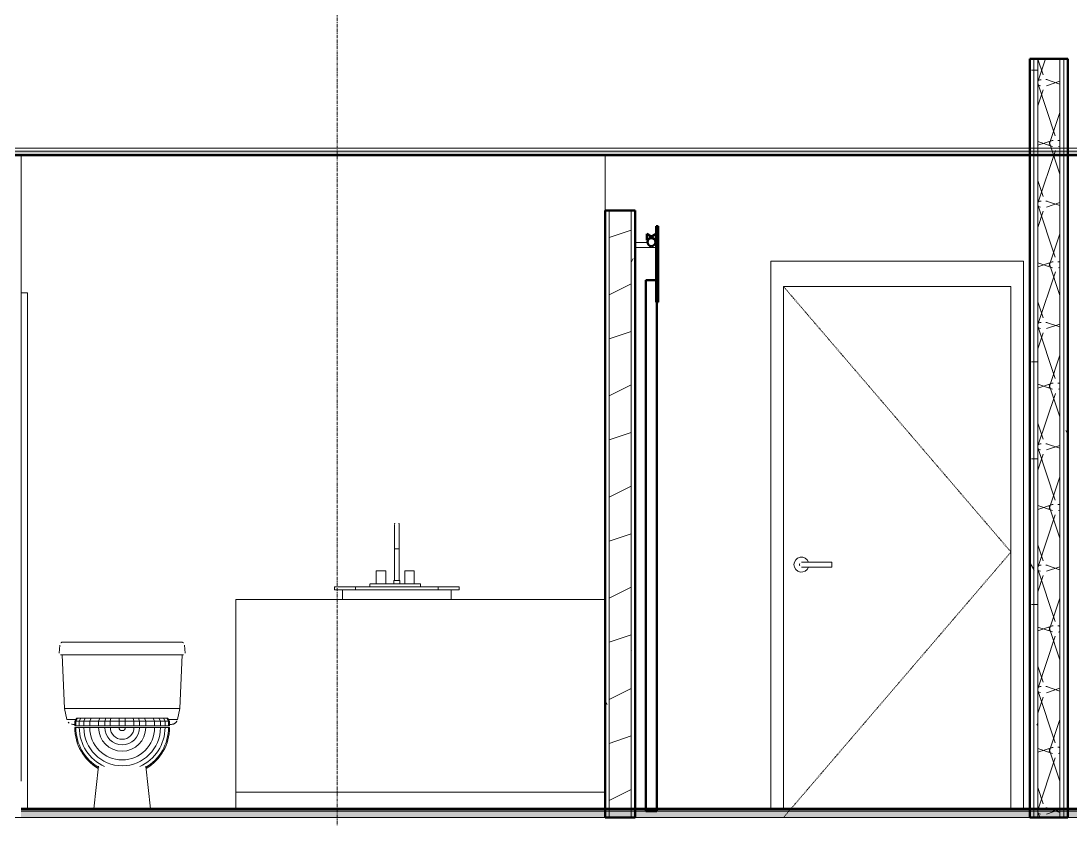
# Model space of a CAD drawing. Header units: inches. Extents: x -4169 to 1833, y -300 to 585.
# Drawn here: x -2877.3 to -2711.2, y 135.6 to 262 of the extents above; entities that cross this region are included whole.
import ezdxf

# ---------------------------------------------------------------- set-up
doc = ezdxf.new("R2010")
doc.units = ezdxf.units.IN
doc.header["$MEASUREMENT"] = 0
doc.linetypes.add('Dash 1_16_', pattern=[0.125, 0.0625, -0.0625])
doc.linetypes.add('Grid Line 1_2_', pattern=[0.875, 0.5, -0.125, 0.125, -0.125])
for name, color, linetype, lineweight in [('0-1', 7, 'Continuous', 5), ('0-4', 7, 'Continuous', 9), ('0-6', 10, 'Continuous', 13), ('A-DOOR-1', 10, 'Continuous', 13), ('A-DOOR-2', 250, 'Continuous', 50), ('A-DOOR-3', 7, 'Continuous', 9), ('A-DOOR-4', 7, 'Dash 1_16_', 9), ('A-DOOR-FRAM-1', 7, 'Continuous', 9), ('A-FLOR-2', 192, 'Continuous', 50), ('A-FLOR-LEVL-1', 51, 'Grid Line 1_2_', 9), ('A-FLOR-MCUT', 51, 'Continuous', 13), ('A-FLOR-PATT-1', 8, 'Continuous', 9), ('A-WALL-1', 250, 'Continuous', 50), ('A-WALL-2', 10, 'Continuous', 13), ('A-WALL-PATT-1', 7, 'Continuous', 9), ('A-WALL-PATT-2', 253, 'Continuous', 9), ('I-WALL-1', 250, 'Continuous', 50), ('I-WALL-2', 10, 'Continuous', 13), ('P-SANR-FIXT-1', 7, 'Continuous', 9), ('Q-CASE-1', 7, 'Continuous', 9), ('S-GRID-1', 1, 'Grid Line 1_2_', 9)]:
    doc.layers.add(name, color=color, linetype=linetype, lineweight=lineweight)
pattern_1 = [(0, (-3769.654, 146.633), (30.72, 7.68), [1.267, -21.773, 1.267, -21.773, -122.88]), (0, (-3769.654, 146.633), (30.72, 7.68), [-46.08, 1.267, -44.813, 1.267, -21.773, -53.76]), (0, (-3769.654, 146.633), (30.72, 7.68), [-115.2, 1.267, -14.093, 1.267, -37.133]), (120, (-3758.134, 150.473), (-22.011075, 22.7643), [1.267, -21.773, 1.267, -21.773, -122.88]), (120, (-3758.134, 150.473), (-22.011075, 22.7643), [-46.08, 1.267, -44.813, 1.267, -21.773, -53.76]), (120, (-3758.134, 150.473), (-22.011075, 22.7643), [-115.2, 1.267, -14.093, 1.267, -37.133]), (240, (-3754.294, 165.833), (-8.708925, -30.4443), [1.267, -21.773, 1.267, -21.773, -122.88]), (240, (-3754.294, 165.833), (-8.708925, -30.4443), [-46.08, 1.267, -44.813, 1.267, -21.773, -53.76]), (240, (-3754.294, 165.833), (-8.708925, -30.4443), [-115.2, 1.267, -14.093, 1.267, -37.133])]

# ---------------------------------------------------------------- blocks, each defined once
blk = doc.blocks.new('CTR - 2nd Phase_rvt-1-BUILDING SECTION - NORTH_SOUTH THRU PARKING RAMP - LOOKING WEST')
at = {"layer": 'A-FLOR-LEVL-1'}
blk.add_line((-4168.71, 136), (-1814.21, 136), dxfattribs=at)
blk = doc.blocks.new('M_Sink Vanity-Square - 500 x 440mm-1352614-BUILDING SECTION - NORTH_SOUTH THRU PARKING RAMP - LOOKING WEST')
at = {"layer": 'P-SANR-FIXT-1'}
for p, q in [((-2814.07, 46.39), (-2814.07, 46.4)), ((-2814.07, 45.19), (-2814.07, 37.5)), ((-2813.32, 46.41), (-2813.32, 46.39)), ((-2813.32, 37.5), (-2813.32, 45.19)), ((-2814.07, 43.87), (-2814.07, 42.5)), ((-2813.32, 42.5), (-2813.32, 43.87)), ((-2813.69, 42.5), (-2814.06, 42.5)), ((-2813.33, 42.5), (-2813.69, 42.5)), ((-2816.94, 39), (-2816.94, 36.99)), ((-2816.94, 39), (-2815.44, 39)), ((-2815.44, 36.99), (-2815.44, 39)), ((-2812.44, 39), (-2812.44, 36.99)), ((-2812.44, 39), (-2810.94, 39)), ((-2810.94, 36.99), (-2810.94, 39)), ((-2817.94, 36.99), (-2817.94, 36.5)), ((-2817.92, 36.99), (-2817.19, 36.99)), ((-2817.19, 36.99), (-2816.19, 36.99)), ((-2816.19, 36.99), (-2811.69, 36.99)), ((-2814.19, 37.5), (-2814.19, 36.99)), ((-2814.19, 37.5), (-2813.19, 37.5)), ((-2813.19, 36.99), (-2813.19, 37.5)), ((-2811.69, 36.99), (-2810.69, 36.99)), ((-2810.69, 36.99), (-2809.96, 36.99)), ((-2809.94, 36.5), (-2809.94, 36.99)), ((-2823.57, 36.5), (-2823.57, 36)), ((-2823.54, 36.5), (-2820.21, 36.5)), ((-2823.54, 36), (-2823.54, 36.5)), ((-2820.21, 36), (-2823.54, 36)), ((-2822.29, 36), (-2822.29, 34.5)), ((-2820.21, 36.5), (-2807.17, 36.5)), ((-2820.21, 36.5), (-2820.21, 36)), ((-2807.17, 36), (-2820.21, 36)), ((-2807.17, 36.5), (-2803.85, 36.5)), ((-2807.17, 36), (-2807.17, 36.5)), ((-2803.85, 36), (-2807.17, 36)), ((-2805.1, 34.5), (-2805.1, 36)), ((-2803.85, 36), (-2803.85, 36.5)), ((-2803.82, 36), (-2803.82, 36.5))]:
    blk.add_line(p, q, dxfattribs=at)
at = {"layer": 'P-SANR-FIXT-1', "flags": 128}
for points in [[(-2814.06, 46.43), (-2814.06, 46.45), (-2814.06, 46.46), (-2814.05, 46.48), (-2814.05, 46.49), (-2814.04, 46.51), (-2814.04, 46.52), (-2814.03, 46.53), (-2814.03, 46.55), (-2814.02, 46.56), (-2814.01, 46.57)], [(-2813.38, 46.58), (-2813.37, 46.56), (-2813.36, 46.55), (-2813.36, 46.54), (-2813.35, 46.52), (-2813.34, 46.51), (-2813.34, 46.5), (-2813.33, 46.48), (-2813.33, 46.47), (-2813.33, 46.45), (-2813.32, 46.44), (-2813.32, 46.42)], [(-2814.07, 46.37), (-2814.07, 46.37), (-2814.07, 46.37), (-2814.07, 46.36), (-2814.07, 46.34), (-2814.07, 46.33), (-2814.07, 46.3), (-2814.07, 46.28), (-2814.07, 46.25), (-2814.07, 46.21), (-2814.07, 46.18), (-2814.07, 46.14), (-2814.07, 46.09), (-2814.07, 46.04), (-2814.07, 45.99), (-2814.07, 45.94), (-2814.07, 45.88), (-2814.07, 45.82), (-2814.07, 45.75), (-2814.07, 45.69), (-2814.07, 45.62), (-2814.07, 45.54), (-2814.07, 45.47), (-2814.07, 45.39), (-2814.07, 45.31), (-2814.07, 45.23), (-2814.07, 45.14), (-2814.07, 45.05), (-2814.07, 44.96), (-2814.07, 44.87), (-2814.07, 44.78), (-2814.07, 44.69), (-2814.07, 44.59), (-2814.07, 44.5), (-2814.07, 44.4), (-2814.07, 44.3), (-2814.07, 44.2), (-2814.07, 44.1), (-2814.07, 44), (-2814.07, 43.9), (-2814.07, 43.87)], [(-2814.07, 45.19), (-2814.07, 45.23), (-2814.07, 45.28), (-2814.07, 45.33), (-2814.07, 45.38), (-2814.07, 45.42), (-2814.07, 45.47), (-2814.07, 45.52), (-2814.07, 45.56), (-2814.07, 45.61), (-2814.07, 45.65), (-2814.07, 45.69), (-2814.07, 45.74), (-2814.07, 45.78), (-2814.07, 45.82), (-2814.07, 45.86), (-2814.07, 45.9), (-2814.07, 45.93), (-2814.07, 45.97), (-2814.07, 46.01), (-2814.07, 46.04), (-2814.07, 46.07), (-2814.07, 46.1), (-2814.07, 46.13), (-2814.07, 46.16)], [(-2813.32, 43.87), (-2813.32, 43.97), (-2813.32, 44.07), (-2813.32, 44.17), (-2813.32, 44.27), (-2813.32, 44.37), (-2813.32, 44.47), (-2813.32, 44.57), (-2813.32, 44.66), (-2813.32, 44.76), (-2813.32, 44.85), (-2813.32, 44.94), (-2813.32, 45.03), (-2813.32, 45.12), (-2813.32, 45.2), (-2813.32, 45.29), (-2813.32, 45.37), (-2813.32, 45.45), (-2813.32, 45.52), (-2813.32, 45.6), (-2813.32, 45.67), (-2813.32, 45.74), (-2813.32, 45.8), (-2813.32, 45.86), (-2813.32, 45.92), (-2813.32, 45.98), (-2813.32, 46.03), (-2813.32, 46.08), (-2813.32, 46.13), (-2813.32, 46.17), (-2813.32, 46.21), (-2813.32, 46.24), (-2813.32, 46.27), (-2813.32, 46.3), (-2813.32, 46.32), (-2813.32, 46.34), (-2813.32, 46.35), (-2813.32, 46.36), (-2813.32, 46.37), (-2813.32, 46.37), (-2813.32, 46.37)], [(-2813.32, 46.14), (-2813.32, 46.11), (-2813.32, 46.08), (-2813.32, 46.05), (-2813.32, 46.01), (-2813.32, 45.98), (-2813.32, 45.94), (-2813.32, 45.91), (-2813.32, 45.87), (-2813.32, 45.83), (-2813.32, 45.79), (-2813.32, 45.75), (-2813.32, 45.7), (-2813.32, 45.66), (-2813.32, 45.62), (-2813.32, 45.57), (-2813.32, 45.53), (-2813.32, 45.48), (-2813.32, 45.44), (-2813.32, 45.39), (-2813.32, 45.34), (-2813.32, 45.3), (-2813.32, 45.25), (-2813.32, 45.2), (-2813.32, 45.19)]]:
    blk.add_lwpolyline(points, dxfattribs=at)
blk = doc.blocks.new('Toilet-Domestic-3D - Toilet-Domestic-3D-V29-BUILDING SECTION - NORTH_SOUTH THRU PARKING RAMP - LOOKING WEST')
at = {"layer": 'P-SANR-FIXT-1'}
for p, q in [((-2871.19, 163.29), (-2871.3, 162.02)), ((-2870.32, 163.75), (-2869.82, 163.75)), ((-2870.32, 163.75), (-2869.82, 163.75)), ((-2868.78, 163.75), (-2868.07, 163.75)), ((-2868.78, 163.75), (-2868.07, 163.75)), ((-2855.07, 163.75), (-2867.57, 163.75)), ((-2855.07, 163.75), (-2852.83, 163.75)), ((-2855.07, 163.75), (-2852.83, 163.75)), ((-2851.35, 162.02), (-2851.46, 163.29)), ((-2870.82, 161.75), (-2870.44, 153.25)), ((-2867.57, 161.75), (-2855.07, 161.75)), ((-2852.21, 153.25), (-2851.82, 161.75)), ((-2870.44, 153.25), (-2870.08, 151.49)), ((-2870.44, 153.25), (-2867.57, 153.25)), ((-2867.57, 153.25), (-2855.07, 153.25)), ((-2855.07, 153.25), (-2852.21, 153.25)), ((-2852.57, 151.49), (-2852.21, 153.25)), ((-2870.08, 151.49), (-2868.72, 151.49)), ((-2868.57, 151.75), (-2868.82, 151.24)), ((-2868.82, 151.25), (-2868.65, 151.25)), ((-2868.82, 151.25), (-2868.82, 150.5)), ((-2868.65, 151.24), (-2868.82, 151.24)), ((-2868.4, 151.75), (-2868.65, 151.24)), ((-2868.65, 151.25), (-2868.11, 151.25)), ((-2868.65, 151.25), (-2868.65, 150.5)), ((-2868.11, 151.24), (-2868.65, 151.24)), ((-2868.57, 151.75), (-2868.4, 151.75)), ((-2868.4, 151.75), (-2867.87, 151.75)), ((-2867.87, 151.75), (-2868.11, 151.24)), ((-2868.11, 151.25), (-2867.38, 151.25)), ((-2867.38, 151.24), (-2868.11, 151.24)), ((-2868.11, 151.24), (-2868.11, 150.5)), ((-2867.87, 151.75), (-2867.15, 151.75)), ((-2867.15, 151.75), (-2867.38, 151.24)), ((-2867.38, 151.25), (-2866.45, 151.25)), ((-2867.38, 151.25), (-2867.38, 150.5)), ((-2866.45, 151.24), (-2867.38, 151.24)), ((-2867.15, 151.75), (-2866.23, 151.75)), ((-2866.23, 151.75), (-2866.45, 151.24)), ((-2866.45, 151.25), (-2865.06, 151.25)), ((-2865.06, 151.24), (-2866.45, 151.24)), ((-2866.45, 151.24), (-2866.45, 150.5)), ((-2866.23, 151.75), (-2864.87, 151.75)), ((-2864.87, 151.75), (-2865.06, 151.25)), ((-2865.06, 151.25), (-2864.06, 151.25)), ((-2865.06, 151.25), (-2865.06, 150.5)), ((-2864.06, 151.24), (-2865.06, 151.24)), ((-2864.87, 151.75), (-2863.91, 151.75)), ((-2863.91, 151.75), (-2864.06, 151.25)), ((-2864.06, 151.25), (-2863.2, 151.25)), ((-2864.06, 151.25), (-2864.06, 150.5)), ((-2863.2, 151.24), (-2864.06, 151.24)), ((-2863.91, 151.75), (-2863.09, 151.75)), ((-2863.09, 151.75), (-2863.2, 151.25)), ((-2863.2, 151.25), (-2861.82, 151.25)), ((-2863.2, 151.25), (-2863.2, 150.5)), ((-2861.82, 151.24), (-2863.2, 151.24)), ((-2863.09, 151.75), (-2861.78, 151.75)), ((-2861.78, 151.75), (-2861.82, 151.25)), ((-2861.82, 151.25), (-2860.82, 151.25)), ((-2860.82, 151.24), (-2861.82, 151.24)), ((-2861.82, 151.24), (-2861.82, 150.5)), ((-2861.78, 151.75), (-2860.87, 151.75)), ((-2860.87, 151.75), (-2859.56, 151.75)), ((-2860.87, 151.75), (-2860.82, 151.25)), ((-2860.82, 151.25), (-2859.45, 151.25)), ((-2860.82, 151.25), (-2860.82, 150.5)), ((-2859.45, 151.24), (-2860.82, 151.24)), ((-2859.56, 151.75), (-2858.74, 151.75)), ((-2859.56, 151.75), (-2859.45, 151.25)), ((-2859.45, 151.25), (-2858.58, 151.25)), ((-2858.58, 151.24), (-2859.45, 151.24)), ((-2859.45, 151.24), (-2859.45, 150.5)), ((-2858.74, 151.75), (-2857.78, 151.75)), ((-2858.74, 151.75), (-2858.59, 151.25)), ((-2858.58, 151.25), (-2857.59, 151.25)), ((-2858.58, 151.25), (-2858.58, 150.5)), ((-2857.58, 151.24), (-2858.58, 151.24)), ((-2857.78, 151.75), (-2856.41, 151.75)), ((-2857.78, 151.75), (-2857.59, 151.25)), ((-2857.58, 151.25), (-2856.2, 151.25)), ((-2856.2, 151.24), (-2857.58, 151.24)), ((-2857.58, 151.24), (-2857.58, 150.5)), ((-2856.41, 151.75), (-2855.5, 151.75)), ((-2856.41, 151.75), (-2856.2, 151.24)), ((-2856.2, 151.25), (-2855.26, 151.25)), ((-2855.26, 151.24), (-2856.2, 151.24)), ((-2856.2, 151.24), (-2856.2, 150.5)), ((-2855.5, 151.75), (-2854.77, 151.75)), ((-2855.5, 151.75), (-2855.26, 151.24)), ((-2855.26, 151.25), (-2854.54, 151.25)), ((-2855.26, 151.25), (-2855.26, 150.5)), ((-2854.54, 151.24), (-2855.26, 151.24)), ((-2854.77, 151.75), (-2854.25, 151.75)), ((-2854.77, 151.75), (-2854.54, 151.24)), ((-2854.54, 151.25), (-2854, 151.25)), ((-2854.54, 151.25), (-2854.54, 150.5)), ((-2854, 151.24), (-2854.54, 151.24)), ((-2854.25, 151.75), (-2854.07, 151.75)), ((-2854.25, 151.75), (-2854, 151.24)), ((-2854.07, 151.75), (-2853.82, 151.24)), ((-2854, 151.25), (-2853.82, 151.25)), ((-2853.82, 151.24), (-2854, 151.24)), ((-2854, 151.24), (-2854, 150.5)), ((-2853.93, 151.49), (-2852.57, 151.49)), ((-2853.82, 151.25), (-2853.82, 150.5)), ((-2868.65, 150.5), (-2868.82, 150.5)), ((-2868.82, 150.25), (-2868.65, 150.25)), ((-2868.11, 150.5), (-2868.65, 150.5)), ((-2868.65, 150.25), (-2868.11, 150.25)), ((-2867.38, 150.5), (-2868.11, 150.5)), ((-2868.11, 150.25), (-2867.38, 150.25)), ((-2866.45, 150.5), (-2867.38, 150.5)), ((-2867.38, 150.25), (-2866.45, 150.25)), ((-2865.06, 150.5), (-2866.45, 150.5)), ((-2866.45, 150.25), (-2865.06, 150.25)), ((-2864.06, 150.5), (-2865.06, 150.5)), ((-2865.06, 150.25), (-2864.06, 150.25)), ((-2863.2, 150.5), (-2864.06, 150.5)), ((-2864.06, 150.25), (-2863.2, 150.25)), ((-2861.82, 150.5), (-2863.2, 150.5)), ((-2863.2, 150.25), (-2861.82, 150.25)), ((-2860.82, 150.5), (-2861.82, 150.5)), ((-2861.82, 150.25), (-2861.32, 150.25)), ((-2861.32, 150.25), (-2860.82, 150.25)), ((-2859.45, 150.5), (-2860.82, 150.5)), ((-2860.82, 150.25), (-2859.45, 150.25)), ((-2858.58, 150.5), (-2859.45, 150.5)), ((-2859.45, 150.25), (-2858.58, 150.25)), ((-2857.58, 150.5), (-2858.58, 150.5)), ((-2858.58, 150.25), (-2857.58, 150.25)), ((-2856.2, 150.5), (-2857.58, 150.5)), ((-2857.58, 150.25), (-2856.2, 150.25)), ((-2855.26, 150.5), (-2856.2, 150.5)), ((-2856.2, 150.25), (-2855.26, 150.25)), ((-2854.54, 150.5), (-2855.26, 150.5)), ((-2855.26, 150.25), (-2854.54, 150.25)), ((-2854, 150.5), (-2854.54, 150.5)), ((-2854.54, 150.25), (-2854, 150.25)), ((-2853.82, 150.5), (-2854, 150.5)), ((-2854, 150.25), (-2853.82, 150.25)), ((-2865.07, 144.12), (-2865.81, 137.37)), ((-2856.84, 137.37), (-2857.57, 144.12))]:
    blk.add_line(p, q, dxfattribs=at)
at = {"layer": 'P-SANR-FIXT-1', "flags": 128}
for points in [[(-2867.57, 163.75), (-2867.7, 163.75), (-2867.82, 163.75), (-2867.95, 163.75), (-2868.07, 163.75), (-2868.19, 163.75), (-2868.31, 163.75), (-2868.44, 163.75), (-2868.55, 163.75), (-2868.67, 163.75), (-2868.79, 163.75), (-2868.9, 163.75), (-2869.01, 163.75), (-2869.12, 163.75), (-2869.23, 163.75), (-2869.33, 163.75), (-2869.44, 163.75), (-2869.53, 163.75), (-2869.63, 163.75), (-2869.72, 163.75), (-2869.81, 163.75), (-2869.89, 163.75), (-2869.98, 163.75), (-2870.05, 163.75), (-2870.13, 163.75), (-2870.2, 163.75), (-2870.26, 163.75), (-2870.32, 163.75), (-2870.38, 163.75), (-2870.43, 163.75), (-2870.48, 163.75), (-2870.52, 163.75), (-2870.56, 163.75), (-2870.59, 163.75), (-2870.62, 163.75), (-2870.65, 163.75), (-2870.66, 163.75), (-2870.68, 163.75), (-2870.69, 163.75), (-2870.69, 163.75), (-2870.69, 163.75)], [(-2851.96, 163.75), (-2851.96, 163.75), (-2851.97, 163.75), (-2851.98, 163.75), (-2852, 163.75), (-2852.02, 163.75), (-2852.05, 163.75), (-2852.08, 163.75), (-2852.12, 163.75), (-2852.16, 163.75), (-2852.2, 163.75), (-2852.25, 163.75), (-2852.31, 163.75), (-2852.37, 163.75), (-2852.43, 163.75), (-2852.5, 163.75), (-2852.57, 163.75), (-2852.65, 163.75), (-2852.73, 163.75), (-2852.81, 163.75), (-2852.9, 163.75), (-2852.99, 163.75), (-2853.09, 163.75), (-2853.19, 163.75), (-2853.29, 163.75), (-2853.39, 163.75), (-2853.5, 163.75), (-2853.6, 163.75), (-2853.72, 163.75), (-2853.83, 163.75), (-2853.94, 163.75), (-2854.06, 163.75), (-2854.18, 163.75), (-2854.3, 163.75), (-2854.42, 163.75), (-2854.54, 163.75), (-2854.67, 163.75), (-2854.79, 163.75), (-2854.92, 163.75), (-2855.04, 163.75), (-2855.07, 163.75)], [(-2871.05, 161.75), (-2871.05, 161.75), (-2871.04, 161.75), (-2871.03, 161.75), (-2871.01, 161.75), (-2870.98, 161.75), (-2870.95, 161.75), (-2870.92, 161.75), (-2870.87, 161.75), (-2870.83, 161.75), (-2870.78, 161.75), (-2870.72, 161.75), (-2870.66, 161.75), (-2870.59, 161.75), (-2870.52, 161.75), (-2870.44, 161.75), (-2870.36, 161.75), (-2870.28, 161.75), (-2870.19, 161.75), (-2870.09, 161.75), (-2870, 161.75), (-2869.89, 161.75), (-2869.79, 161.75), (-2869.68, 161.75), (-2869.57, 161.75), (-2869.45, 161.75), (-2869.33, 161.75), (-2869.21, 161.75), (-2869.09, 161.75), (-2868.96, 161.75), (-2868.83, 161.75), (-2868.7, 161.75), (-2868.57, 161.75), (-2868.44, 161.75), (-2868.3, 161.75), (-2868.16, 161.75), (-2868.03, 161.75), (-2867.89, 161.75), (-2867.75, 161.75), (-2867.61, 161.75), (-2867.57, 161.75)], [(-2855.07, 161.75), (-2854.93, 161.75), (-2854.8, 161.75), (-2854.66, 161.75), (-2854.52, 161.75), (-2854.38, 161.75), (-2854.25, 161.75), (-2854.11, 161.75), (-2853.98, 161.75), (-2853.85, 161.75), (-2853.72, 161.75), (-2853.59, 161.75), (-2853.47, 161.75), (-2853.35, 161.75), (-2853.23, 161.75), (-2853.11, 161.75), (-2853, 161.75), (-2852.89, 161.75), (-2852.78, 161.75), (-2852.68, 161.75), (-2852.58, 161.75), (-2852.48, 161.75), (-2852.39, 161.75), (-2852.31, 161.75), (-2852.23, 161.75), (-2852.15, 161.75), (-2852.08, 161.75), (-2852.01, 161.75), (-2851.94, 161.75), (-2851.89, 161.75), (-2851.83, 161.75), (-2851.79, 161.75), (-2851.74, 161.75), (-2851.71, 161.75), (-2851.67, 161.75), (-2851.65, 161.75), (-2851.63, 161.75), (-2851.61, 161.75), (-2851.6, 161.75), (-2851.6, 161.75), (-2851.6, 161.75)], [(-2869.11, 150.75), (-2869.11, 150.75), (-2869.11, 150.75), (-2869.1, 150.75), (-2869.09, 150.75), (-2869.08, 150.75), (-2869.07, 150.75), (-2869.05, 150.75), (-2869.03, 150.75), (-2869.01, 150.75), (-2868.99, 150.75), (-2868.96, 150.75), (-2868.94, 150.75), (-2868.91, 150.75), (-2868.88, 150.75), (-2868.84, 150.75)], [(-2853.81, 150.75), (-2853.78, 150.75), (-2853.75, 150.75), (-2853.72, 150.75), (-2853.69, 150.75), (-2853.66, 150.75), (-2853.64, 150.75), (-2853.62, 150.75), (-2853.6, 150.75), (-2853.58, 150.75), (-2853.57, 150.75), (-2853.56, 150.75), (-2853.55, 150.75), (-2853.54, 150.75), (-2853.54, 150.75), (-2853.54, 150.75), (-2853.54, 150.75)]]:
    blk.add_lwpolyline(points, dxfattribs=at)
at = {"layer": 'P-SANR-FIXT-1'}
for radius, start, end in [(7.5, 180, 239.5183), (7.33, 180, 239.6408), (6.79, 180, 245.7328), (6.06, 180, 360), (5.13, 180, 360), (3.74, 180, 360), (2.74, 180, 360), (1.87, 180, 360), (0.5, 180, 0), (6.79, 294.2672, 360), (7.33, 300.3592, 360), (7.5, 300.4817, 360)]:
    blk.add_arc((-2861.32, 150.25), radius, start, end, dxfattribs=at)
for points, knots in [([(-2870.69, 163.75), (-2870.73, 163.75), (-2870.8, 163.74), (-2870.87, 163.72), (-2870.93, 163.69), (-2870.98, 163.66), (-2871.01, 163.63), (-2871.03, 163.62), (-2871.03, 163.62)], [-1, -1, -1, -1, -0.8333333, -0.75, -0.6666667, -0.5833333, -0.5, -0.4958387, -0.4958387, -0.4958387, -0.4958387]), ([(-2851.62, 163.62), (-2851.62, 163.62), (-2851.63, 163.63), (-2851.67, 163.66), (-2851.72, 163.69), (-2851.78, 163.72), (-2851.85, 163.74), (-2851.92, 163.75), (-2851.96, 163.75)], [0.4958387, 0.4958387, 0.4958387, 0.4958387, 0.5, 0.5833333, 0.6666667, 0.75, 0.8333333, 1, 1, 1, 1]), ([(-2853.54, 150.75), (-2853.46, 150.75), (-2853.35, 150.76), (-2853.21, 150.8), (-2853.11, 150.84), (-2853.02, 150.89), (-2852.93, 150.96), (-2852.84, 151.03), (-2852.77, 151.11), (-2852.71, 151.19), (-2852.67, 151.25), (-2852.65, 151.28)], [0, 0, 0, 0, 0.1666667, 0.25, 0.3333333, 0.4166667, 0.5, 0.5833333, 0.6666667, 0.75, 0.8247452, 0.8247452, 0.8247452, 0.8247452])]:
    blk.add_open_spline(points, degree=3, knots=knots, dxfattribs=at)
for points in [[(-2869.88, 151.11), (-2869.85, 151.08), (-2869.81, 151.03), (-2869.75, 150.98), (-2869.72, 150.96)], [(-2869.33, 150.77), (-2869.26, 150.76), (-2869.19, 150.75), (-2869.11, 150.75)]]:
    blk.add_open_spline(points, degree=3, dxfattribs=at)
blk = doc.blocks.new('OD_CW_Base Cabinet - OD_CW_Base Cabinet-V30-BUILDING SECTION - NORTH_SOUTH THRU PARKING RAMP - LOOKING WEST')
at = {"layer": 'Q-CASE-1'}
for p, q in [((-2843.32, 140), (-2843.32, 170.5)), ((-2784.92, 170.5), (-2843.32, 170.5)), ((-2843.32, 140), (-2784.92, 140)), ((-2843.32, 137.37), (-2843.32, 140))]:
    blk.add_line(p, q, dxfattribs=at)
blk = doc.blocks.new('Interior_barn_door_18732 - Interior_barn_door_18732-V16-BUILDING SECTION - NORTH_SOUTH THRU PARKING RAMP - LOOKING WEST')
at = {"layer": 'A-DOOR-1'}
for p, q in [((-2780.17, 358.96), (-2778.21, 358.96)), ((-2776.99, 358.96), (-2776.87, 358.96)), ((-2776.87, 358.15), (-2780.17, 358.15))]:
    blk.add_line(p, q, dxfattribs=at)
at = {"layer": 'A-DOOR-2'}
for p, q in [((-2776.55, 361.52), (-2776.87, 361.52)), ((-2776.87, 361.52), (-2776.87, 349.52)), ((-2776.55, 349.52), (-2776.55, 361.52)), ((-2778.31, 360.31), (-2778.31, 359.31)), ((-2777.56, 359.84), (-2778.31, 360.31)), ((-2778.31, 359.31), (-2777.56, 359.77)), ((-2776.87, 360.31), (-2777.62, 359.84)), ((-2777.62, 359.84), (-2777.62, 359.77)), ((-2777.62, 359.77), (-2776.87, 359.31)), ((-2777.56, 359.77), (-2777.56, 359.84)), ((-2776.87, 359.31), (-2776.87, 360.31)), ((-2776.73, 353), (-2778.48, 353)), ((-2778.48, 353), (-2778.48, 269)), ((-2776.73, 269), (-2776.73, 353)), ((-2776.87, 349.52), (-2776.55, 349.52)), ((-2778.48, 269), (-2776.73, 269))]:
    blk.add_line(p, q, dxfattribs=at)
for start, end in [(90, 270), (270, 90)]:
    blk.add_arc((-2777.6, 359), 0.625, start, end, dxfattribs=at)
blk = doc.blocks.new('Single-Flush - CLOSET-V31-BUILDING SECTION - NORTH_SOUTH THRU PARKING RAMP - LOOKING WEST')
at = {"layer": 'A-DOOR-FRAM-1'}
for p, q in [((-2877.32, 219), (-2876.32, 219)), ((-2876.32, 219), (-2876.32, 137.37))]:
    blk.add_line(p, q, dxfattribs=at)
blk = doc.blocks.new('CTR - 1st Phase - Unit Layouts_rvt-1-BUILDING SECTION - NORTH_SOUTH THRU PARKING RAMP - LOOKING WEST')
at = {"layer": 'A-WALL-PATT-1'}
h = blk.add_hatch(dxfattribs=at)
h.set_pattern_fill('FP_1', color=256, style=0, pattern_type=2)
h.set_pattern_definition(pattern_1)
h.paths.add_polyline_path([(-2784.3, 136), (-2784.3, 232), (-2784.92, 232), (-2784.92, 136)], flags=0)
h = blk.add_hatch(dxfattribs=at)
h.set_pattern_fill('FP_1', color=256, style=0, pattern_type=2)
h.set_pattern_definition(pattern_1)
h.paths.add_polyline_path([(-2780.17, 136), (-2780.17, 232), (-2780.8, 232), (-2780.8, 136)], flags=0)
at = {"layer": 'A-WALL-PATT-2'}
h = blk.add_hatch(dxfattribs=at)
h.set_pattern_fill('FP_3', color=256, style=0, pattern_type=2)
h.set_pattern_definition([(216.87, (-3763.257, 162.627), (47.980943, 31.987086), [7.997, -71.971]), (206.565, (-3753.661, 157.829), (-15.993714, -15.994133), [17.881, -17.881]), (198.435, (-3753.661, 149.832), (-31.98674, -15.99388), [10.115, -40.461])])
h.paths.add_polyline_path([(-2780.8, 136), (-2780.8, 232), (-2784.3, 232), (-2784.3, 136)], flags=0)
at = {"layer": 'A-WALL-1'}
for p, q in [((-2784.92, 232), (-2784.92, 136)), ((-2780.17, 232), (-2784.92, 232)), ((-2780.17, 136), (-2780.17, 232)), ((-2784.92, 136), (-2780.17, 136))]:
    blk.add_line(p, q, dxfattribs=at)
at = {"layer": 'A-WALL-2'}
for p, q in [((-2877.32, 141.75), (-2877.32, 240.75)), ((-2784.3, 136), (-2784.3, 232)), ((-2780.8, 136), (-2780.8, 232))]:
    blk.add_line(p, q, dxfattribs=at)
at = {"layer": '0-4'}
for name, p in [('Interior_barn_door_18732 - Interior_barn_door_18732-V16-BUILDING SECTION - NORTH_SOUTH THRU PARKING RAMP - LOOKING WEST', (0, -132)), ('Single-Flush - CLOSET-V31-BUILDING SECTION - NORTH_SOUTH THRU PARKING RAMP - LOOKING WEST', (0, 0)), ('M_Sink Vanity-Square - 500 x 440mm-1352614-BUILDING SECTION - NORTH_SOUTH THRU PARKING RAMP - LOOKING WEST', (-4.18, 136)), ('OD_CW_Base Cabinet - OD_CW_Base Cabinet-V30-BUILDING SECTION - NORTH_SOUTH THRU PARKING RAMP - LOOKING WEST', (0, 0)), ('Toilet-Domestic-3D - Toilet-Domestic-3D-V29-BUILDING SECTION - NORTH_SOUTH THRU PARKING RAMP - LOOKING WEST', (0, 0))]:
    blk.add_blockref(name, p, dxfattribs=at)
blk = doc.blocks.new('HOLLOW METAL - UNIT DOOR-1758958-BUILDING SECTION - NORTH_SOUTH THRU PARKING RAMP - LOOKING WEST')
at = {"layer": 'A-DOOR-3'}
for p, q in [((-2756.72, 220), (-2756.72, 137.37)), ((-2720.72, 220), (-2756.72, 220)), ((-2720.72, 137.37), (-2720.72, 220)), ((-2749.05, 176.39), (-2753.18, 176.39)), ((-2749.05, 176.39), (-2749.05, 176)), ((-2753.18, 175.61), (-2749.05, 175.61)), ((-2749.05, 176), (-2749.05, 175.61))]:
    blk.add_line(p, q, dxfattribs=at)
at = {"layer": 'A-DOOR-3', "flags": 128}
for points in [[(-2753.18, 176.39), (-2753.2, 176.39), (-2753.23, 176.39), (-2753.25, 176.39), (-2753.27, 176.39), (-2753.3, 176.39), (-2753.32, 176.39), (-2753.34, 176.39), (-2753.37, 176.39), (-2753.39, 176.39), (-2753.41, 176.39), (-2753.43, 176.39), (-2753.45, 176.39), (-2753.47, 176.39), (-2753.49, 176.39), (-2753.51, 176.39), (-2753.53, 176.39), (-2753.55, 176.39), (-2753.57, 176.39), (-2753.59, 176.39), (-2753.6, 176.39), (-2753.62, 176.39), (-2753.64, 176.39), (-2753.65, 176.39), (-2753.66, 176.39), (-2753.68, 176.39), (-2753.69, 176.39), (-2753.7, 176.39), (-2753.71, 176.39), (-2753.72, 176.39), (-2753.73, 176.39), (-2753.74, 176.39), (-2753.75, 176.39), (-2753.75, 176.39), (-2753.76, 176.39), (-2753.76, 176.39), (-2753.77, 176.39), (-2753.77, 176.39), (-2753.77, 176.39), (-2753.77, 176.39)], [(-2753.77, 175.61), (-2753.77, 175.61), (-2753.77, 175.61), (-2753.77, 175.61), (-2753.76, 175.61), (-2753.76, 175.61), (-2753.75, 175.61), (-2753.75, 175.61), (-2753.74, 175.61), (-2753.73, 175.61), (-2753.72, 175.61), (-2753.71, 175.61), (-2753.7, 175.61), (-2753.69, 175.61), (-2753.68, 175.61), (-2753.67, 175.61), (-2753.65, 175.61), (-2753.64, 175.61), (-2753.62, 175.61), (-2753.61, 175.61), (-2753.59, 175.61), (-2753.57, 175.61), (-2753.56, 175.61), (-2753.54, 175.61), (-2753.52, 175.61), (-2753.5, 175.61), (-2753.48, 175.61), (-2753.46, 175.61), (-2753.44, 175.61), (-2753.42, 175.61), (-2753.39, 175.61), (-2753.37, 175.61), (-2753.35, 175.61), (-2753.33, 175.61), (-2753.3, 175.61), (-2753.28, 175.61), (-2753.26, 175.61), (-2753.23, 175.61), (-2753.21, 175.61), (-2753.19, 175.61), (-2753.18, 175.61)]]:
    blk.add_lwpolyline(points, dxfattribs=at)
at = {"layer": 'A-DOOR-3'}
for centre, radius, start, end in [((-2753.87, 176), 1.18, 19.6343, 180), ((-2753.77, 176), 0.394, 150, 180), ((-2753.77, 176), 0.394, 90, 105), ((-2753.87, 176), 1.18, 180, 340.4367), ((-2753.77, 176), 0.394, 180, 210), ((-2753.77, 176), 0.394, 255, 270)]:
    blk.add_arc(centre, radius, start, end, dxfattribs=at)
at = {"layer": 'A-DOOR-4'}
for p, q in [((-2756.72, 220), (-2720.72, 178)), ((-2720.72, 178), (-2756.72, 136))]:
    blk.add_line(p, q, dxfattribs=at)
at = {"layer": 'A-DOOR-FRAM-1'}
for p, q in [((-2756.72, 137.37), (-2756.72, 220)), ((-2756.72, 220), (-2720.72, 220)), ((-2720.72, 137.37), (-2720.72, 220))]:
    blk.add_line(p, q, dxfattribs=at)
blk = doc.blocks.new('CTR - 1st Phase - Common Walls_rvt-1-BUILDING SECTION - NORTH_SOUTH THRU PARKING RAMP - LOOKING WEST')
at = {"layer": 'A-WALL-PATT-1'}
h = blk.add_hatch(dxfattribs=at)
h.set_pattern_fill('FP_1', color=256, style=0, pattern_type=2)
h.set_pattern_definition(pattern_1)
h.paths.add_polyline_path([(-2717.72, 136), (-2717.1, 136), (-2717.1, 256), (-2717.72, 256), (-2717.72, 148.48)], flags=0)
h = blk.add_hatch(dxfattribs=at)
h.set_pattern_fill('FP_1', color=256, style=0, pattern_type=2)
h.set_pattern_definition(pattern_1)
h.paths.add_polyline_path([(-2717.1, 136), (-2716.47, 136), (-2716.47, 256), (-2717.1, 256), (-2717.1, 148.48)], flags=0)
h = blk.add_hatch(dxfattribs=at)
h.set_pattern_fill('FP_1', color=256, style=0, pattern_type=2)
h.set_pattern_definition(pattern_1)
h.paths.add_polyline_path([(-2712.35, 136), (-2711.72, 136), (-2711.72, 256), (-2712.35, 256), (-2712.35, 148.48)], flags=0)
at = {"layer": 'A-WALL-PATT-2'}
h = blk.add_hatch(dxfattribs=at)
h.set_pattern_fill('FP_13', color=256, style=0, pattern_type=2)
h.set_pattern_definition([(161.57, (-3769.174, 147.113), (-3.8399538, -1.54e-05), [0, -27.322, 3.034, 0]), (18.43, (-3770.134, 147.113), (-3.8399538, 1.54e-05), [0, -27.322, 3.034, 0]), (108.43, (-3769.174, 147.113), (1.919622, -9.6005246), [9.106, -21.25]), (71.57, (-3770.134, 147.113), (1.919622, 9.6005246), [9.106, -21.25])])
h.paths.add_polyline_path([(-2716.47, 136), (-2712.97, 136), (-2712.97, 256), (-2716.47, 256), (-2716.47, 148.48)], flags=0)
at = {"layer": 'A-FLOR-LEVL-1'}
blk.add_line((-4168.71, 136), (-1814.21, 136), dxfattribs=at)
at = {"layer": 'A-WALL-2'}
for p, q in [((-2717.1, 256), (-2717.1, 136)), ((-2716.47, 256), (-2716.47, 136)), ((-2712.97, 256), (-2712.97, 136)), ((-2712.35, 256), (-2712.35, 136))]:
    blk.add_line(p, q, dxfattribs=at)
at = {"layer": 'I-WALL-1'}
for p, q in [((-2717.72, 256), (-2717.72, 136)), ((-2711.72, 256), (-2717.72, 256)), ((-2711.72, 136), (-2711.72, 256)), ((-2717.72, 136), (-2711.72, 136))]:
    blk.add_line(p, q, dxfattribs=at)
at = {"layer": 'I-WALL-2'}
for p, q in [((-2784.92, 240.75), (-2784.92, 232)), ((-2758.72, 137.37), (-2758.72, 224)), ((-2758.72, 224), (-2718.72, 224)), ((-2718.72, 224), (-2718.72, 137.37))]:
    blk.add_line(p, q, dxfattribs=at)
at = {"layer": '0-6'}
blk.add_blockref('HOLLOW METAL - UNIT DOOR-1758958-BUILDING SECTION - NORTH_SOUTH THRU PARKING RAMP - LOOKING WEST', (0, 0), dxfattribs=at)

msp = doc.modelspace()

# ---------------------------------------------------------------- hatches: boundary and pattern name
at = {"layer": 'A-FLOR-PATT-1'}
h = msp.add_hatch(dxfattribs=at)
h.set_pattern_fill('FP_1', color=256, style=0, pattern_type=2)
h.set_pattern_definition(pattern_1)
h.paths.add_polyline_path([(-2070.6737, 240.75), (-2070.6737, 241.375), (-3852.4737, 241.375), (-3852.4737, 240.75), (-2079.7841, 240.75)], flags=0)
h = msp.add_hatch(dxfattribs=at)
h.set_pattern_fill('FP_2', color=256, style=0, pattern_type=2)
h.set_pattern_definition([(50, (-3769.654, 146.633), (27.5427, -2.40992), [2.88, -31.68]), (355, (-3769.654, 146.633), (-5.32784, 28.88427), [2.304, -25.344]), (100.451, (-3767.36, 146.432), (22.2153, 26.47393), [2.448, -26.924]), (46.184, (-3769.654, 154.313), (40.9819, -6.3564), [4.32, -47.52]), (96.636, (-3766.24, 153.784), (35.89075, 37.4062), [3.671, -40.386]), (351.184, (-3769.654, 154.313), (35.891, 37.4062), [3.456, -38.016]), (21, (-3765.814, 152.393), (22.92104, -15.46073), [2.88, -31.68]), (326, (-3765.814, 152.393), (9.34353, 27.84574), [2.304, -25.344]), (71.451, (-3763.904, 151.105), (32.26477, 12.38442), [2.448, -26.924]), (37.5, (-3769.654, 146.633), (0.466855, 12.782707), [1.267, -23.77, 1.267, -24.461, -25.44]), (37.5, (-3769.654, 146.633), (0.466855, 12.782707), [-50.765, 1.267, -24.173]), (7.5, (-3769.654, 146.633), (10.10159, 15.14509), [1.267, -13.402, 1.267, -23.194, -9.696]), (7.5, (-3769.654, 146.633), (10.10159, 15.14509), [-39.13, 1.267, -8.429]), (327.5, (-3778.217, 146.633), (20.49916, -0.86578), [1.267, -8.333, 1.267, -28.685, -39.744]), (327.5, (-3778.217, 146.633), (20.49916, -0.86578), [-39.552, 1.267, -38.477]), (317.5, (-3782.057, 146.633), (22.39478, 3.84429), [1.267, -11.213, 1.267, -18.624, -28.224]), (317.5, (-3782.057, 146.633), (22.39478, 3.84429), [-32.371, 1.267, -26.957])])
h.paths.add_polyline_path([(-2079.7841, 136), (-2070.6737, 136), (-2070.6737, 137), (-2126.8601, 137), (-2126.8601, 136), (-2113.5514, 136)], flags=0)
h.paths.add_polyline_path([(-3204.3737, 136), (-3175.9487, 136), (-3175.9487, 137), (-3204.3737, 137)], flags=0)
h.paths.add_polyline_path([(-3139.9487, 136), (-2913.3237, 136), (-2913.3237, 137), (-3139.9487, 137)], flags=0)
h.paths.add_polyline_path([(-2128.8601, 136), (-2128.8601, 137), (-2198.8601, 137), (-2198.8601, 136), (-2130.435, 136)], flags=0)
h.paths.add_polyline_path([(-2877.3237, 136), (-2552.1237, 136), (-2552.1237, 137), (-2877.3237, 137)], flags=0)
h.paths.add_polyline_path([(-2200.8601, 136), (-2200.8601, 137), (-2516.1237, 137), (-2516.1237, 136), (-2202.1904, 136)], flags=0)

# ---------------------------------------------------------------- linework, layer by layer
at = {"layer": 'A-FLOR-2'}
for p, q in [((-3851.8487, 240.75), (-2070.6737, 240.75)), ((-2552.1237, 137.375), (-2877.3237, 137.375))]:
    msp.add_line(p, q, dxfattribs=at)
at = {"layer": 'A-FLOR-LEVL-1'}
msp.add_line((-4167.9645, 136), (-1814.099, 136), dxfattribs=at)
at = {"layer": 'A-FLOR-MCUT'}
for p, q in [((-2070.6737, 241.875), (-3852.4737, 241.875)), ((-2070.6737, 241.375), (-3852.4737, 241.375)), ((-2552.1237, 137.25), (-2877.3237, 137.25)), ((-2552.1237, 137), (-2877.3237, 137)), ((-2552.1237, 136), (-2877.3237, 136))]:
    msp.add_line(p, q, dxfattribs=at)
at = {"layer": 'S-GRID-1'}
msp.add_line((-2827.3237, -159.8356), (-2827.3237, 470.5), dxfattribs=at)

# ---------------------------------------------------------------- block references
at = {"layer": '0-1'}
for name in ['CTR - 2nd Phase_rvt-1-BUILDING SECTION - NORTH_SOUTH THRU PARKING RAMP - LOOKING WEST', 'CTR - 1st Phase - Common Walls_rvt-1-BUILDING SECTION - NORTH_SOUTH THRU PARKING RAMP - LOOKING WEST', 'CTR - 1st Phase - Unit Layouts_rvt-1-BUILDING SECTION - NORTH_SOUTH THRU PARKING RAMP - LOOKING WEST']:
    msp.add_blockref(name, (0, 0), dxfattribs=at)

doc.saveas('drawing.dxf')
